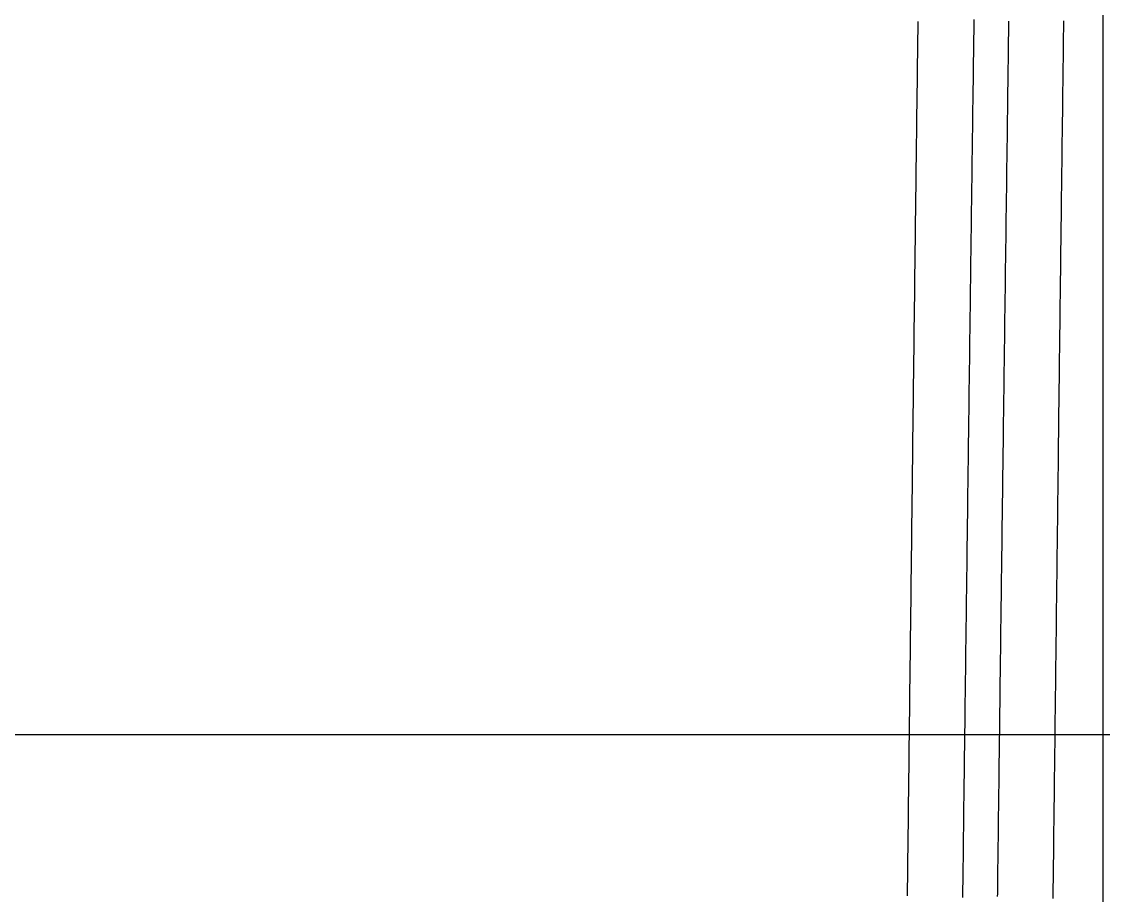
# Model space of a CAD drawing. Header units: millimetres. Extents: x 0 to 3800, y -67 to 2530.
# Drawn here: x 3314.68 to 3326.11, y 952.44 to 961.67 of the extents above; entities that cross this region are included whole.
import ezdxf
from ezdxf.lldxf.tags import DXFTag

# ---------------------------------------------------------------- set-up
doc = ezdxf.new("R2010")
doc.units = ezdxf.units.MM
doc.layers.add('내부선 및 부속', color=4, linetype='Continuous')
doc.layers.add('중심선', color=1, linetype='DASHED')
tags = doc.linetypes.add('DASHDOT', pattern=[70, 31, -13, 13, -13]).pattern_tags.tags
tags[10:11] = [DXFTag(74, 4), DXFTag(75, 0), DXFTag(340, '0'), DXFTag(46, 0.0), DXFTag(50, 0.0), DXFTag(44, 0.0), DXFTag(45, 0.0)]
tags[8:9] = [DXFTag(74, 4), DXFTag(75, 0), DXFTag(340, '0'), DXFTag(46, 0.0), DXFTag(50, 0.0), DXFTag(44, 0.0), DXFTag(45, 0.0)]
tags[6:7] = [DXFTag(74, 4), DXFTag(75, 0), DXFTag(340, '0'), DXFTag(46, 0.0), DXFTag(50, 0.0), DXFTag(44, 0.0), DXFTag(45, 0.0)]
tags[4:5] = [DXFTag(74, 4), DXFTag(75, 0), DXFTag(340, '0'), DXFTag(46, 0.0), DXFTag(50, 0.0), DXFTag(44, 0.0), DXFTag(45, 0.0)]
tags = doc.linetypes.add('DASHED', pattern=[25.72, 12.86, -12.86]).pattern_tags.tags
tags[6:7] = [DXFTag(74, 4), DXFTag(75, 0), DXFTag(340, '0'), DXFTag(46, 0.0), DXFTag(50, 0.0), DXFTag(44, 0.0), DXFTag(45, 0.0)]
tags[4:5] = [DXFTag(74, 4), DXFTag(75, 0), DXFTag(340, '0'), DXFTag(46, 0.0), DXFTag(50, 0.0), DXFTag(44, 0.0), DXFTag(45, 0.0)]

msp = doc.modelspace()

# ---------------------------------------------------------------- linework, layer by layer
at = {"layer": '내부선 및 부속', "linetype": 'Continuous'}
msp.add_line((3326.108, 933.237), (3326.108, 975.035), dxfattribs=at)
at = {"layer": '내부선 및 부속', "linetype": 'Continuous', "flags": 128}
for points in [[(3324.74, 961.693), (3324.739, 961.663), (3324.739, 961.634), (3324.739, 961.604), (3324.738, 961.575), (3324.738, 961.545), (3324.737, 961.516), (3324.737, 961.486), (3324.737, 961.457), (3324.736, 961.427), (3324.736, 961.398), (3324.735, 961.368), (3324.735, 961.338), (3324.735, 961.309), (3324.734, 961.279), (3324.734, 961.25), (3324.733, 961.22), (3324.733, 961.191), (3324.733, 961.161), (3324.732, 961.132), (3324.732, 961.102), (3324.731, 961.073), (3324.731, 961.043), (3324.731, 961.013), (3324.73, 960.984), (3324.73, 960.954), (3324.729, 960.925), (3324.729, 960.895), (3324.729, 960.866), (3324.728, 960.836), (3324.728, 960.807), (3324.727, 960.777), (3324.727, 960.748), (3324.727, 960.718), (3324.726, 960.688), (3324.726, 960.659), (3324.725, 960.629), (3324.725, 960.6), (3324.725, 960.57), (3324.724, 960.541), (3324.724, 960.511), (3324.723, 960.482), (3324.723, 960.452), (3324.723, 960.423), (3324.722, 960.393), (3324.722, 960.364), (3324.721, 960.334), (3324.721, 960.304), (3324.721, 960.275), (3324.72, 960.245), (3324.72, 960.216), (3324.719, 960.186), (3324.719, 960.157), (3324.719, 960.127), (3324.718, 960.098), (3324.718, 960.068), (3324.717, 960.039), (3324.717, 960.009), (3324.717, 959.979), (3324.716, 959.95), (3324.716, 959.92), (3324.715, 959.891), (3324.715, 959.861), (3324.715, 959.832), (3324.714, 959.802), (3324.714, 959.773), (3324.714, 959.743), (3324.713, 959.714), (3324.713, 959.684), (3324.712, 959.654), (3324.712, 959.625), (3324.712, 959.595), (3324.711, 959.566), (3324.711, 959.536), (3324.71, 959.507), (3324.71, 959.477), (3324.71, 959.448), (3324.709, 959.418), (3324.709, 959.389), (3324.708, 959.359), (3324.708, 959.329), (3324.708, 959.3), (3324.707, 959.27), (3324.707, 959.241), (3324.707, 959.211), (3324.706, 959.182), (3324.706, 959.152), (3324.705, 959.123), (3324.705, 959.093), (3324.705, 959.064), (3324.704, 959.034), (3324.704, 959.004), (3324.703, 958.975), (3324.703, 958.945), (3324.703, 958.916), (3324.702, 958.886), (3324.702, 958.857), (3324.701, 958.827), (3324.701, 958.798), (3324.701, 958.768), (3324.7, 958.739), (3324.7, 958.739), (3324.7, 958.709), (3324.7, 958.68), (3324.699, 958.65), (3324.699, 958.62), (3324.698, 958.591), (3324.698, 958.561), (3324.698, 958.532), (3324.697, 958.502), (3324.697, 958.473), (3324.697, 958.443), (3324.696, 958.414), (3324.696, 958.384), (3324.695, 958.355), (3324.695, 958.325), (3324.695, 958.295), (3324.694, 958.266), (3324.694, 958.236), (3324.693, 958.207), (3324.693, 958.177), (3324.693, 958.148), (3324.692, 958.118), (3324.692, 958.089), (3324.692, 958.059), (3324.691, 958.03), (3324.691, 958), (3324.69, 957.97), (3324.69, 957.941), (3324.69, 957.911), (3324.689, 957.882), (3324.689, 957.852), (3324.688, 957.823), (3324.688, 957.793), (3324.688, 957.764), (3324.687, 957.734), (3324.687, 957.705), (3324.687, 957.675), (3324.686, 957.645), (3324.686, 957.616), (3324.685, 957.586), (3324.685, 957.557), (3324.685, 957.527), (3324.684, 957.498), (3324.684, 957.468), (3324.684, 957.439), (3324.683, 957.409), (3324.683, 957.38), (3324.682, 957.35), (3324.682, 957.32), (3324.682, 957.291), (3324.681, 957.261), (3324.681, 957.232), (3324.68, 957.202), (3324.68, 957.173), (3324.68, 957.143), (3324.679, 957.114), (3324.679, 957.084), (3324.679, 957.055), (3324.678, 957.025), (3324.678, 956.996), (3324.677, 956.966), (3324.677, 956.936), (3324.677, 956.907), (3324.676, 956.877), (3324.676, 956.848), (3324.676, 956.818), (3324.675, 956.789), (3324.675, 956.759), (3324.674, 956.73), (3324.674, 956.7), (3324.674, 956.671), (3324.673, 956.641), (3324.673, 956.611), (3324.673, 956.582), (3324.672, 956.552), (3324.672, 956.523), (3324.671, 956.493), (3324.671, 956.464), (3324.671, 956.434), (3324.67, 956.405), (3324.67, 956.375), (3324.67, 956.346), (3324.669, 956.316), (3324.669, 956.286), (3324.668, 956.257), (3324.668, 956.227), (3324.668, 956.198), (3324.667, 956.168), (3324.667, 956.139), (3324.667, 956.109), (3324.666, 956.08), (3324.666, 956.05), (3324.665, 956.021), (3324.665, 955.991), (3324.665, 955.961), (3324.664, 955.932), (3324.664, 955.902), (3324.664, 955.873), (3324.663, 955.843), (3324.663, 955.814), (3324.662, 955.784), (3324.662, 955.784), (3324.662, 955.755), (3324.662, 955.725), (3324.661, 955.696), (3324.661, 955.666), (3324.661, 955.636), (3324.66, 955.607), (3324.66, 955.577), (3324.659, 955.548), (3324.659, 955.518), (3324.659, 955.489), (3324.658, 955.459), (3324.658, 955.43), (3324.658, 955.4), (3324.657, 955.371), (3324.657, 955.341), (3324.656, 955.312), (3324.656, 955.282), (3324.656, 955.252), (3324.655, 955.223), (3324.655, 955.193), (3324.655, 955.164), (3324.654, 955.134), (3324.654, 955.105), (3324.653, 955.075), (3324.653, 955.046), (3324.653, 955.016), (3324.652, 954.987), (3324.652, 954.957), (3324.652, 954.927), (3324.651, 954.898), (3324.651, 954.868), (3324.65, 954.839), (3324.65, 954.809), (3324.65, 954.78), (3324.649, 954.75), (3324.649, 954.721), (3324.649, 954.691), (3324.648, 954.662), (3324.648, 954.632), (3324.647, 954.602), (3324.647, 954.573), (3324.647, 954.543), (3324.646, 954.514), (3324.646, 954.484), (3324.646, 954.455), (3324.645, 954.425), (3324.645, 954.396), (3324.644, 954.366), (3324.644, 954.337), (3324.644, 954.307), (3324.643, 954.277), (3324.643, 954.248), (3324.643, 954.218), (3324.642, 954.189), (3324.642, 954.159), (3324.641, 954.13), (3324.641, 954.1), (3324.641, 954.071), (3324.64, 954.041), (3324.64, 954.012), (3324.64, 953.982), (3324.639, 953.952), (3324.639, 953.923), (3324.638, 953.893), (3324.638, 953.864), (3324.638, 953.834), (3324.637, 953.805), (3324.637, 953.775), (3324.637, 953.746), (3324.636, 953.716), (3324.636, 953.687), (3324.635, 953.657), (3324.635, 953.628), (3324.635, 953.598), (3324.634, 953.568), (3324.634, 953.539), (3324.634, 953.509), (3324.633, 953.48), (3324.633, 953.45), (3324.632, 953.421), (3324.632, 953.391), (3324.632, 953.362), (3324.631, 953.332), (3324.631, 953.303), (3324.631, 953.273), (3324.63, 953.243), (3324.63, 953.214), (3324.629, 953.184), (3324.629, 953.155), (3324.629, 953.125), (3324.628, 953.096), (3324.628, 953.066), (3324.628, 953.037), (3324.627, 953.007), (3324.627, 952.978), (3324.626, 952.948), (3324.626, 952.918), (3324.626, 952.889), (3324.625, 952.859), (3324.625, 952.83), (3324.625, 952.83), (3324.625, 952.8), (3324.624, 952.771), (3324.624, 952.741), (3324.623, 952.712), (3324.623, 952.682), (3324.623, 952.653), (3324.622, 952.623), (3324.622, 952.593), (3324.622, 952.564), (3324.621, 952.534), (3324.621, 952.505), (3324.62, 952.475), (3324.62, 952.446), (3324.62, 952.416)], [(3325.687, 961.681), (3325.687, 961.645), (3325.686, 961.609), (3325.686, 961.574), (3325.685, 961.538), (3325.685, 961.502), (3325.685, 961.467), (3325.684, 961.431), (3325.684, 961.395), (3325.683, 961.359), (3325.683, 961.324), (3325.682, 961.288), (3325.682, 961.252), (3325.681, 961.217), (3325.681, 961.181), (3325.68, 961.145), (3325.68, 961.11), (3325.68, 961.074), (3325.679, 961.038), (3325.679, 961.003), (3325.678, 960.967), (3325.678, 960.931), (3325.677, 960.896), (3325.677, 960.86), (3325.676, 960.824), (3325.676, 960.789), (3325.675, 960.753), (3325.675, 960.717), (3325.675, 960.682), (3325.674, 960.646), (3325.674, 960.61), (3325.673, 960.575), (3325.673, 960.539), (3325.672, 960.503), (3325.672, 960.468), (3325.671, 960.432), (3325.671, 960.396), (3325.671, 960.396), (3325.671, 960.361), (3325.67, 960.325), (3325.67, 960.289), (3325.669, 960.254), (3325.669, 960.218), (3325.668, 960.182), (3325.668, 960.147), (3325.667, 960.111), (3325.667, 960.075), (3325.667, 960.04), (3325.666, 960.004), (3325.666, 959.968), (3325.665, 959.933), (3325.665, 959.897), (3325.664, 959.861), (3325.664, 959.826), (3325.663, 959.79), (3325.663, 959.754), (3325.663, 959.719), (3325.662, 959.683), (3325.662, 959.647), (3325.661, 959.612), (3325.661, 959.576), (3325.66, 959.54), (3325.66, 959.504), (3325.659, 959.469), (3325.659, 959.433), (3325.659, 959.397), (3325.658, 959.362), (3325.658, 959.326), (3325.657, 959.29), (3325.657, 959.255), (3325.656, 959.219), (3325.656, 959.183), (3325.655, 959.148), (3325.655, 959.112), (3325.655, 959.076), (3325.654, 959.041), (3325.654, 959.005), (3325.653, 958.969), (3325.653, 958.934), (3325.652, 958.898), (3325.652, 958.862), (3325.652, 958.827), (3325.651, 958.791), (3325.651, 958.755), (3325.65, 958.72), (3325.65, 958.684), (3325.649, 958.648), (3325.649, 958.613), (3325.648, 958.577), (3325.648, 958.541), (3325.648, 958.506), (3325.647, 958.47), (3325.647, 958.434), (3325.646, 958.399), (3325.646, 958.363), (3325.645, 958.327), (3325.645, 958.292), (3325.645, 958.256), (3325.644, 958.22), (3325.644, 958.185), (3325.643, 958.149), (3325.643, 958.113), (3325.642, 958.078), (3325.642, 958.042), (3325.642, 958.006), (3325.641, 957.971), (3325.641, 957.935), (3325.64, 957.899), (3325.64, 957.864), (3325.639, 957.828), (3325.639, 957.792), (3325.639, 957.757), (3325.638, 957.721), (3325.638, 957.685), (3325.637, 957.649), (3325.637, 957.614), (3325.636, 957.578), (3325.636, 957.542), (3325.635, 957.507), (3325.635, 957.471), (3325.635, 957.435), (3325.634, 957.4), (3325.634, 957.364), (3325.633, 957.328), (3325.633, 957.293), (3325.632, 957.257), (3325.632, 957.221), (3325.632, 957.186), (3325.631, 957.15), (3325.631, 957.114), (3325.63, 957.079), (3325.63, 957.043), (3325.629, 957.007), (3325.629, 956.972), (3325.629, 956.936), (3325.628, 956.9), (3325.628, 956.865), (3325.627, 956.829), (3325.627, 956.829), (3325.627, 956.793), (3325.626, 956.758), (3325.626, 956.722), (3325.626, 956.686), (3325.625, 956.651), (3325.625, 956.615), (3325.624, 956.579), (3325.624, 956.544), (3325.623, 956.508), (3325.623, 956.472), (3325.623, 956.437), (3325.622, 956.401), (3325.622, 956.365), (3325.621, 956.33), (3325.621, 956.294), (3325.62, 956.258), (3325.62, 956.223), (3325.62, 956.187), (3325.619, 956.151), (3325.619, 956.116), (3325.618, 956.08), (3325.618, 956.044), (3325.617, 956.009), (3325.617, 955.973), (3325.617, 955.937), (3325.616, 955.902), (3325.616, 955.866), (3325.615, 955.83), (3325.615, 955.794), (3325.614, 955.759), (3325.614, 955.723), (3325.614, 955.687), (3325.613, 955.652), (3325.613, 955.616), (3325.612, 955.58), (3325.612, 955.545), (3325.611, 955.509), (3325.611, 955.473), (3325.611, 955.438), (3325.61, 955.402), (3325.61, 955.366), (3325.609, 955.331), (3325.609, 955.295), (3325.608, 955.259), (3325.608, 955.224), (3325.608, 955.188), (3325.607, 955.152), (3325.607, 955.117), (3325.606, 955.081), (3325.606, 955.045), (3325.605, 955.01), (3325.605, 954.974), (3325.605, 954.938), (3325.604, 954.903), (3325.604, 954.867), (3325.603, 954.831), (3325.603, 954.796), (3325.603, 954.76), (3325.602, 954.724), (3325.602, 954.689), (3325.601, 954.653), (3325.601, 954.617), (3325.6, 954.582), (3325.6, 954.546), (3325.6, 954.51), (3325.599, 954.475), (3325.599, 954.439), (3325.598, 954.403), (3325.598, 954.368), (3325.597, 954.332), (3325.597, 954.296), (3325.597, 954.261), (3325.596, 954.225), (3325.596, 954.189), (3325.595, 954.154), (3325.595, 954.118), (3325.594, 954.082), (3325.594, 954.046), (3325.594, 954.011), (3325.593, 953.975), (3325.593, 953.939), (3325.592, 953.904), (3325.592, 953.868), (3325.591, 953.832), (3325.591, 953.797), (3325.591, 953.761), (3325.59, 953.725), (3325.59, 953.69), (3325.589, 953.654), (3325.589, 953.618), (3325.588, 953.583), (3325.588, 953.547), (3325.588, 953.511), (3325.587, 953.476), (3325.587, 953.44), (3325.586, 953.404), (3325.586, 953.369), (3325.585, 953.333), (3325.585, 953.297), (3325.585, 953.262), (3325.585, 953.262), (3325.584, 953.226), (3325.584, 953.19), (3325.583, 953.155), (3325.583, 953.119), (3325.582, 953.083), (3325.582, 953.048), (3325.582, 953.012), (3325.581, 952.976), (3325.581, 952.941), (3325.58, 952.905), (3325.58, 952.869), (3325.58, 952.834), (3325.579, 952.798), (3325.579, 952.762), (3325.578, 952.727), (3325.578, 952.691), (3325.577, 952.655), (3325.577, 952.62), (3325.577, 952.584), (3325.576, 952.548), (3325.576, 952.513), (3325.575, 952.477), (3325.575, 952.441), (3325.574, 952.406)], [(3324.147, 961.674), (3324.147, 961.642), (3324.147, 961.611), (3324.146, 961.58), (3324.146, 961.548), (3324.145, 961.517), (3324.145, 961.486), (3324.145, 961.454), (3324.144, 961.423), (3324.144, 961.392), (3324.143, 961.36), (3324.143, 961.329), (3324.143, 961.298), (3324.142, 961.267), (3324.142, 961.235), (3324.141, 961.204), (3324.141, 961.173), (3324.141, 961.141), (3324.14, 961.11), (3324.14, 961.079), (3324.139, 961.047), (3324.139, 961.016), (3324.139, 960.985), (3324.138, 960.953), (3324.138, 960.922), (3324.137, 960.891), (3324.137, 960.859), (3324.137, 960.828), (3324.136, 960.797), (3324.136, 960.765), (3324.135, 960.734), (3324.135, 960.703), (3324.135, 960.671), (3324.134, 960.64), (3324.134, 960.609), (3324.133, 960.577), (3324.133, 960.546), (3324.133, 960.515), (3324.132, 960.483), (3324.132, 960.452), (3324.131, 960.421), (3324.131, 960.389), (3324.131, 960.358), (3324.13, 960.327), (3324.13, 960.295), (3324.13, 960.264), (3324.129, 960.233), (3324.129, 960.201), (3324.128, 960.17), (3324.128, 960.139), (3324.128, 960.107), (3324.127, 960.076), (3324.127, 960.045), (3324.126, 960.013), (3324.126, 959.982), (3324.126, 959.951), (3324.125, 959.92), (3324.125, 959.888), (3324.124, 959.857), (3324.124, 959.826), (3324.124, 959.794), (3324.123, 959.763), (3324.123, 959.732), (3324.122, 959.7), (3324.122, 959.669), (3324.122, 959.638), (3324.121, 959.606), (3324.121, 959.575), (3324.121, 959.544), (3324.12, 959.512), (3324.12, 959.481), (3324.119, 959.45), (3324.119, 959.418), (3324.119, 959.387), (3324.118, 959.356), (3324.118, 959.324), (3324.117, 959.293), (3324.117, 959.262), (3324.117, 959.23), (3324.116, 959.199), (3324.116, 959.168), (3324.116, 959.136), (3324.115, 959.105), (3324.115, 959.074), (3324.114, 959.042), (3324.114, 959.011), (3324.114, 959.011), (3324.114, 958.98), (3324.113, 958.948), (3324.113, 958.917), (3324.112, 958.886), (3324.112, 958.854), (3324.112, 958.823), (3324.111, 958.792), (3324.111, 958.76), (3324.111, 958.729), (3324.11, 958.698), (3324.11, 958.666), (3324.109, 958.635), (3324.109, 958.604), (3324.109, 958.572), (3324.108, 958.541), (3324.108, 958.51), (3324.107, 958.479), (3324.107, 958.447), (3324.107, 958.416), (3324.106, 958.385), (3324.106, 958.353), (3324.106, 958.322), (3324.105, 958.291), (3324.105, 958.259), (3324.104, 958.228), (3324.104, 958.197), (3324.104, 958.165), (3324.103, 958.134), (3324.103, 958.103), (3324.103, 958.071), (3324.102, 958.04), (3324.102, 958.009), (3324.101, 957.977), (3324.101, 957.946), (3324.101, 957.915), (3324.1, 957.883), (3324.1, 957.852), (3324.099, 957.821), (3324.099, 957.789), (3324.099, 957.758), (3324.098, 957.727), (3324.098, 957.695), (3324.098, 957.664), (3324.097, 957.633), (3324.097, 957.601), (3324.096, 957.57), (3324.096, 957.539), (3324.096, 957.507), (3324.095, 957.476), (3324.095, 957.445), (3324.095, 957.413), (3324.094, 957.382), (3324.094, 957.351), (3324.093, 957.319), (3324.093, 957.288), (3324.093, 957.257), (3324.092, 957.225), (3324.092, 957.194), (3324.091, 957.163), (3324.091, 957.132), (3324.091, 957.1), (3324.09, 957.069), (3324.09, 957.038), (3324.09, 957.006), (3324.089, 956.975), (3324.089, 956.944), (3324.088, 956.912), (3324.088, 956.881), (3324.088, 956.85), (3324.087, 956.818), (3324.087, 956.787), (3324.087, 956.756), (3324.086, 956.724), (3324.086, 956.693), (3324.085, 956.662), (3324.085, 956.63), (3324.085, 956.599), (3324.084, 956.568), (3324.084, 956.536), (3324.084, 956.505), (3324.083, 956.474), (3324.083, 956.442), (3324.082, 956.411), (3324.082, 956.38), (3324.082, 956.348), (3324.081, 956.317), (3324.081, 956.286), (3324.081, 956.254), (3324.08, 956.223), (3324.08, 956.192), (3324.079, 956.16), (3324.079, 956.129), (3324.079, 956.098), (3324.078, 956.066), (3324.078, 956.035), (3324.078, 956.004), (3324.077, 955.972), (3324.077, 955.941), (3324.076, 955.91), (3324.076, 955.878), (3324.076, 955.878), (3324.076, 955.847), (3324.075, 955.816), (3324.075, 955.785), (3324.075, 955.753), (3324.074, 955.722), (3324.074, 955.691), (3324.073, 955.659), (3324.073, 955.628), (3324.073, 955.597), (3324.072, 955.565), (3324.072, 955.534), (3324.072, 955.503), (3324.071, 955.471), (3324.071, 955.44), (3324.07, 955.409), (3324.07, 955.377), (3324.07, 955.346), (3324.069, 955.315), (3324.069, 955.283), (3324.069, 955.252), (3324.068, 955.221), (3324.068, 955.189), (3324.067, 955.158), (3324.067, 955.127), (3324.067, 955.095), (3324.066, 955.064), (3324.066, 955.033), (3324.066, 955.001), (3324.065, 954.97), (3324.065, 954.939), (3324.064, 954.907), (3324.064, 954.876), (3324.064, 954.845), (3324.063, 954.813), (3324.063, 954.782), (3324.063, 954.751), (3324.062, 954.719), (3324.062, 954.688), (3324.061, 954.657), (3324.061, 954.625), (3324.061, 954.594), (3324.06, 954.563), (3324.06, 954.531), (3324.06, 954.5), (3324.059, 954.469), (3324.059, 954.437), (3324.058, 954.406), (3324.058, 954.375), (3324.058, 954.344), (3324.057, 954.312), (3324.057, 954.281), (3324.057, 954.25), (3324.056, 954.218), (3324.056, 954.187), (3324.055, 954.156), (3324.055, 954.124), (3324.055, 954.093), (3324.054, 954.062), (3324.054, 954.03), (3324.054, 953.999), (3324.053, 953.968), (3324.053, 953.936), (3324.052, 953.905), (3324.052, 953.874), (3324.052, 953.842), (3324.051, 953.811), (3324.051, 953.78), (3324.051, 953.748), (3324.05, 953.717), (3324.05, 953.686), (3324.049, 953.654), (3324.049, 953.623), (3324.049, 953.592), (3324.048, 953.56), (3324.048, 953.529), (3324.048, 953.498), (3324.047, 953.466), (3324.047, 953.435), (3324.046, 953.404), (3324.046, 953.372), (3324.046, 953.341), (3324.045, 953.31), (3324.045, 953.278), (3324.045, 953.247), (3324.044, 953.216), (3324.044, 953.184), (3324.044, 953.153), (3324.043, 953.122), (3324.043, 953.09), (3324.042, 953.059), (3324.042, 953.028), (3324.042, 952.996), (3324.041, 952.965), (3324.041, 952.934), (3324.041, 952.903), (3324.04, 952.871), (3324.04, 952.84), (3324.039, 952.809), (3324.039, 952.777), (3324.039, 952.746), (3324.039, 952.746), (3324.038, 952.715), (3324.038, 952.683), (3324.038, 952.652), (3324.037, 952.621), (3324.037, 952.589), (3324.036, 952.558), (3324.036, 952.527), (3324.036, 952.495), (3324.035, 952.464), (3324.035, 952.433)], [(3325.107, 961.675), (3325.106, 961.646), (3325.106, 961.616), (3325.106, 961.587), (3325.105, 961.557), (3325.105, 961.528), (3325.104, 961.498), (3325.104, 961.468), (3325.104, 961.439), (3325.103, 961.409), (3325.103, 961.38), (3325.102, 961.35), (3325.102, 961.321), (3325.102, 961.291), (3325.101, 961.262), (3325.101, 961.232), (3325.1, 961.203), (3325.1, 961.173), (3325.1, 961.143), (3325.099, 961.114), (3325.099, 961.084), (3325.098, 961.055), (3325.098, 961.025), (3325.098, 960.996), (3325.097, 960.966), (3325.097, 960.937), (3325.096, 960.907), (3325.096, 960.878), (3325.096, 960.848), (3325.095, 960.819), (3325.095, 960.789), (3325.094, 960.759), (3325.094, 960.73), (3325.094, 960.7), (3325.093, 960.671), (3325.093, 960.641), (3325.092, 960.612), (3325.092, 960.582), (3325.092, 960.553), (3325.091, 960.523), (3325.091, 960.494), (3325.09, 960.464), (3325.09, 960.434), (3325.09, 960.405), (3325.089, 960.375), (3325.089, 960.346), (3325.088, 960.316), (3325.088, 960.287), (3325.088, 960.257), (3325.087, 960.228), (3325.087, 960.198), (3325.086, 960.169), (3325.086, 960.139), (3325.086, 960.109), (3325.085, 960.08), (3325.085, 960.05), (3325.084, 960.021), (3325.084, 959.991), (3325.084, 959.962), (3325.083, 959.932), (3325.083, 959.903), (3325.083, 959.873), (3325.082, 959.844), (3325.082, 959.814), (3325.081, 959.784), (3325.081, 959.755), (3325.081, 959.725), (3325.08, 959.696), (3325.08, 959.666), (3325.079, 959.637), (3325.079, 959.607), (3325.079, 959.578), (3325.078, 959.548), (3325.078, 959.519), (3325.077, 959.489), (3325.077, 959.459), (3325.077, 959.43), (3325.076, 959.4), (3325.076, 959.371), (3325.076, 959.341), (3325.075, 959.312), (3325.075, 959.282), (3325.074, 959.253), (3325.074, 959.223), (3325.074, 959.194), (3325.073, 959.164), (3325.073, 959.135), (3325.072, 959.105), (3325.072, 959.075), (3325.072, 959.046), (3325.071, 959.016), (3325.071, 958.987), (3325.07, 958.957), (3325.07, 958.928), (3325.07, 958.898), (3325.069, 958.869), (3325.069, 958.839), (3325.069, 958.81), (3325.068, 958.78), (3325.068, 958.75), (3325.067, 958.721), (3325.067, 958.721), (3325.067, 958.691), (3325.067, 958.662), (3325.066, 958.632), (3325.066, 958.603), (3325.065, 958.573), (3325.065, 958.544), (3325.065, 958.514), (3325.064, 958.485), (3325.064, 958.455), (3325.064, 958.425), (3325.063, 958.396), (3325.063, 958.366), (3325.062, 958.337), (3325.062, 958.307), (3325.062, 958.278), (3325.061, 958.248), (3325.061, 958.219), (3325.06, 958.189), (3325.06, 958.16), (3325.06, 958.13), (3325.059, 958.1), (3325.059, 958.071), (3325.059, 958.041), (3325.058, 958.012), (3325.058, 957.982), (3325.057, 957.953), (3325.057, 957.923), (3325.057, 957.894), (3325.056, 957.864), (3325.056, 957.835), (3325.056, 957.805), (3325.055, 957.776), (3325.055, 957.746), (3325.054, 957.716), (3325.054, 957.687), (3325.054, 957.657), (3325.053, 957.628), (3325.053, 957.598), (3325.052, 957.569), (3325.052, 957.539), (3325.052, 957.51), (3325.051, 957.48), (3325.051, 957.451), (3325.051, 957.421), (3325.05, 957.391), (3325.05, 957.362), (3325.049, 957.332), (3325.049, 957.303), (3325.049, 957.273), (3325.048, 957.244), (3325.048, 957.214), (3325.048, 957.185), (3325.047, 957.155), (3325.047, 957.126), (3325.046, 957.096), (3325.046, 957.066), (3325.046, 957.037), (3325.045, 957.007), (3325.045, 956.978), (3325.045, 956.948), (3325.044, 956.919), (3325.044, 956.889), (3325.043, 956.86), (3325.043, 956.83), (3325.043, 956.801), (3325.042, 956.771), (3325.042, 956.741), (3325.041, 956.712), (3325.041, 956.682), (3325.041, 956.653), (3325.04, 956.623), (3325.04, 956.594), (3325.04, 956.564), (3325.039, 956.535), (3325.039, 956.505), (3325.038, 956.476), (3325.038, 956.446), (3325.038, 956.416), (3325.037, 956.387), (3325.037, 956.357), (3325.037, 956.328), (3325.036, 956.298), (3325.036, 956.269), (3325.035, 956.239), (3325.035, 956.21), (3325.035, 956.18), (3325.034, 956.151), (3325.034, 956.121), (3325.034, 956.092), (3325.033, 956.062), (3325.033, 956.032), (3325.032, 956.003), (3325.032, 955.973), (3325.032, 955.944), (3325.031, 955.914), (3325.031, 955.885), (3325.031, 955.855), (3325.03, 955.826), (3325.03, 955.796), (3325.029, 955.767), (3325.029, 955.767), (3325.029, 955.737), (3325.029, 955.707), (3325.028, 955.678), (3325.028, 955.648), (3325.028, 955.619), (3325.027, 955.589), (3325.027, 955.56), (3325.026, 955.53), (3325.026, 955.501), (3325.026, 955.471), (3325.025, 955.442), (3325.025, 955.412), (3325.025, 955.382), (3325.024, 955.353), (3325.024, 955.323), (3325.023, 955.294), (3325.023, 955.264), (3325.023, 955.235), (3325.022, 955.205), (3325.022, 955.176), (3325.022, 955.146), (3325.021, 955.117), (3325.021, 955.087), (3325.02, 955.057), (3325.02, 955.028), (3325.02, 954.998), (3325.019, 954.969), (3325.019, 954.939), (3325.019, 954.91), (3325.018, 954.88), (3325.018, 954.851), (3325.017, 954.821), (3325.017, 954.792), (3325.017, 954.762), (3325.016, 954.732), (3325.016, 954.703), (3325.016, 954.673), (3325.015, 954.644), (3325.015, 954.614), (3325.014, 954.585), (3325.014, 954.555), (3325.014, 954.526), (3325.013, 954.496), (3325.013, 954.467), (3325.013, 954.437), (3325.012, 954.408), (3325.012, 954.378), (3325.011, 954.348), (3325.011, 954.319), (3325.011, 954.289), (3325.01, 954.26), (3325.01, 954.23), (3325.01, 954.201), (3325.009, 954.171), (3325.009, 954.142), (3325.008, 954.112), (3325.008, 954.083), (3325.008, 954.053), (3325.007, 954.023), (3325.007, 953.994), (3325.007, 953.964), (3325.006, 953.935), (3325.006, 953.905), (3325.005, 953.876), (3325.005, 953.846), (3325.005, 953.817), (3325.004, 953.787), (3325.004, 953.758), (3325.004, 953.728), (3325.003, 953.698), (3325.003, 953.669), (3325.002, 953.639), (3325.002, 953.61), (3325.002, 953.58), (3325.001, 953.551), (3325.001, 953.521), (3325.001, 953.492), (3325, 953.462), (3325, 953.433), (3325, 953.403), (3324.999, 953.373), (3324.999, 953.344), (3324.998, 953.314), (3324.998, 953.285), (3324.998, 953.255), (3324.997, 953.226), (3324.997, 953.196), (3324.997, 953.167), (3324.996, 953.137), (3324.996, 953.108), (3324.995, 953.078), (3324.995, 953.048), (3324.995, 953.019), (3324.994, 952.989), (3324.994, 952.96), (3324.994, 952.93), (3324.993, 952.901), (3324.993, 952.871), (3324.992, 952.842), (3324.992, 952.812), (3324.992, 952.812), (3324.992, 952.783), (3324.991, 952.753), (3324.991, 952.723), (3324.991, 952.694), (3324.99, 952.664), (3324.99, 952.635), (3324.989, 952.605), (3324.989, 952.576), (3324.989, 952.546), (3324.988, 952.517), (3324.988, 952.487), (3324.988, 952.458), (3324.987, 952.428)]]:
    msp.add_lwpolyline(points, dxfattribs=at)
at = {"layer": '중심선', "linetype": 'DASHDOT'}
msp.add_line((3408.126, 954.136), (3224.763, 954.136), dxfattribs=at)

doc.saveas('drawing.dxf')
